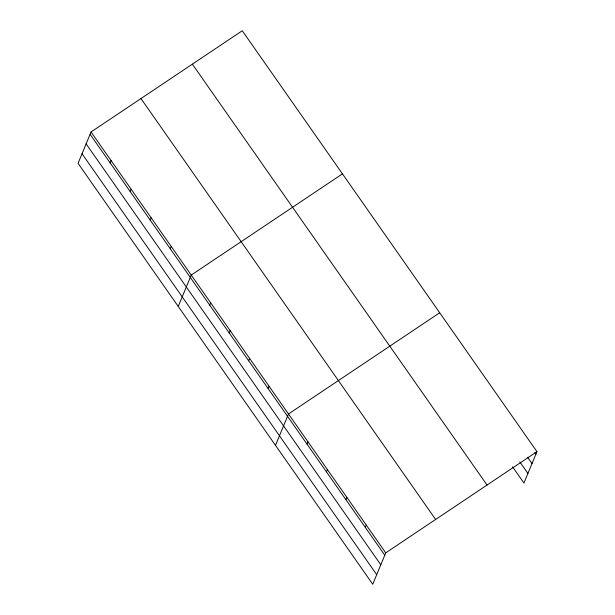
<?xml version="1.0" encoding="UTF-8"?>
<svg xmlns="http://www.w3.org/2000/svg" width="615" height="615" viewBox="0 0 615 615"><rect width="100%" height="100%" fill="white"/><g stroke="black" fill="none" stroke-linecap="round" stroke-linejoin="round"><path stroke-width="0.92" d="M91.058 131.964L78.059 163.344L372.744 584.25L385.736 552.87L536.941 451.656L242.256 30.75L91.058 131.964L385.736 552.87M110.139 162.906L111.1 160.584M130.172 191.526L131.133 189.205M150.214 220.147L151.175 217.825M170.247 248.775L171.216 246.454M178.25 306.447L191.25 275.074L342.447 173.861M209.738 305.171L210.699 302.849M229.187 332.953L230.148 330.632M248.637 360.736L249.598 358.414M268.086 388.511L269.047 386.189M275.497 445.352L288.496 413.972L439.694 312.758M306.985 444.076L307.946 441.755M326.434 471.851L327.395 469.529M345.876 499.634L346.845 497.312M365.325 527.416L366.286 525.095M536.941 451.656L523.942 483.036L512.595 466.831M534.896 452.44L535.973 453.978M527.685 457.399L532.006 463.572M519.806 461.873L527.916 473.45M192.364 64.152L487.042 485.058M140.958 98.561L435.635 519.475M90.098 134.285L384.775 555.191M86.123 143.872L380.808 564.785M82.033 153.75L376.711 574.664"/></g></svg>
